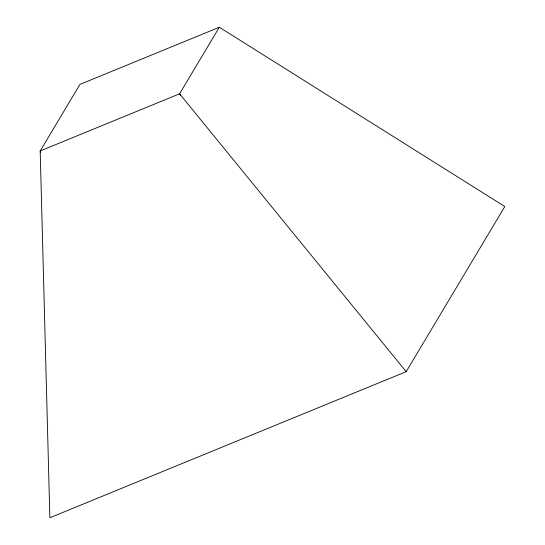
<?xml version="1.0" encoding="UTF-8"?>
<svg xmlns="http://www.w3.org/2000/svg" width="545" height="545" viewBox="0 0 545 545"><rect width="100%" height="100%" fill="white"/><g stroke="black" fill="none" stroke-linecap="round" stroke-linejoin="round"><path stroke-width="0.82" d="M219.342 27.25L179.584 93.815L40.187 150.965L49.868 517.75L406.189 371.67L504.813 206.535L219.342 27.25L79.945 84.4L40.187 150.965L40.718 152.58M406.189 371.67L179.584 93.815L180.504 95.246"/></g></svg>
